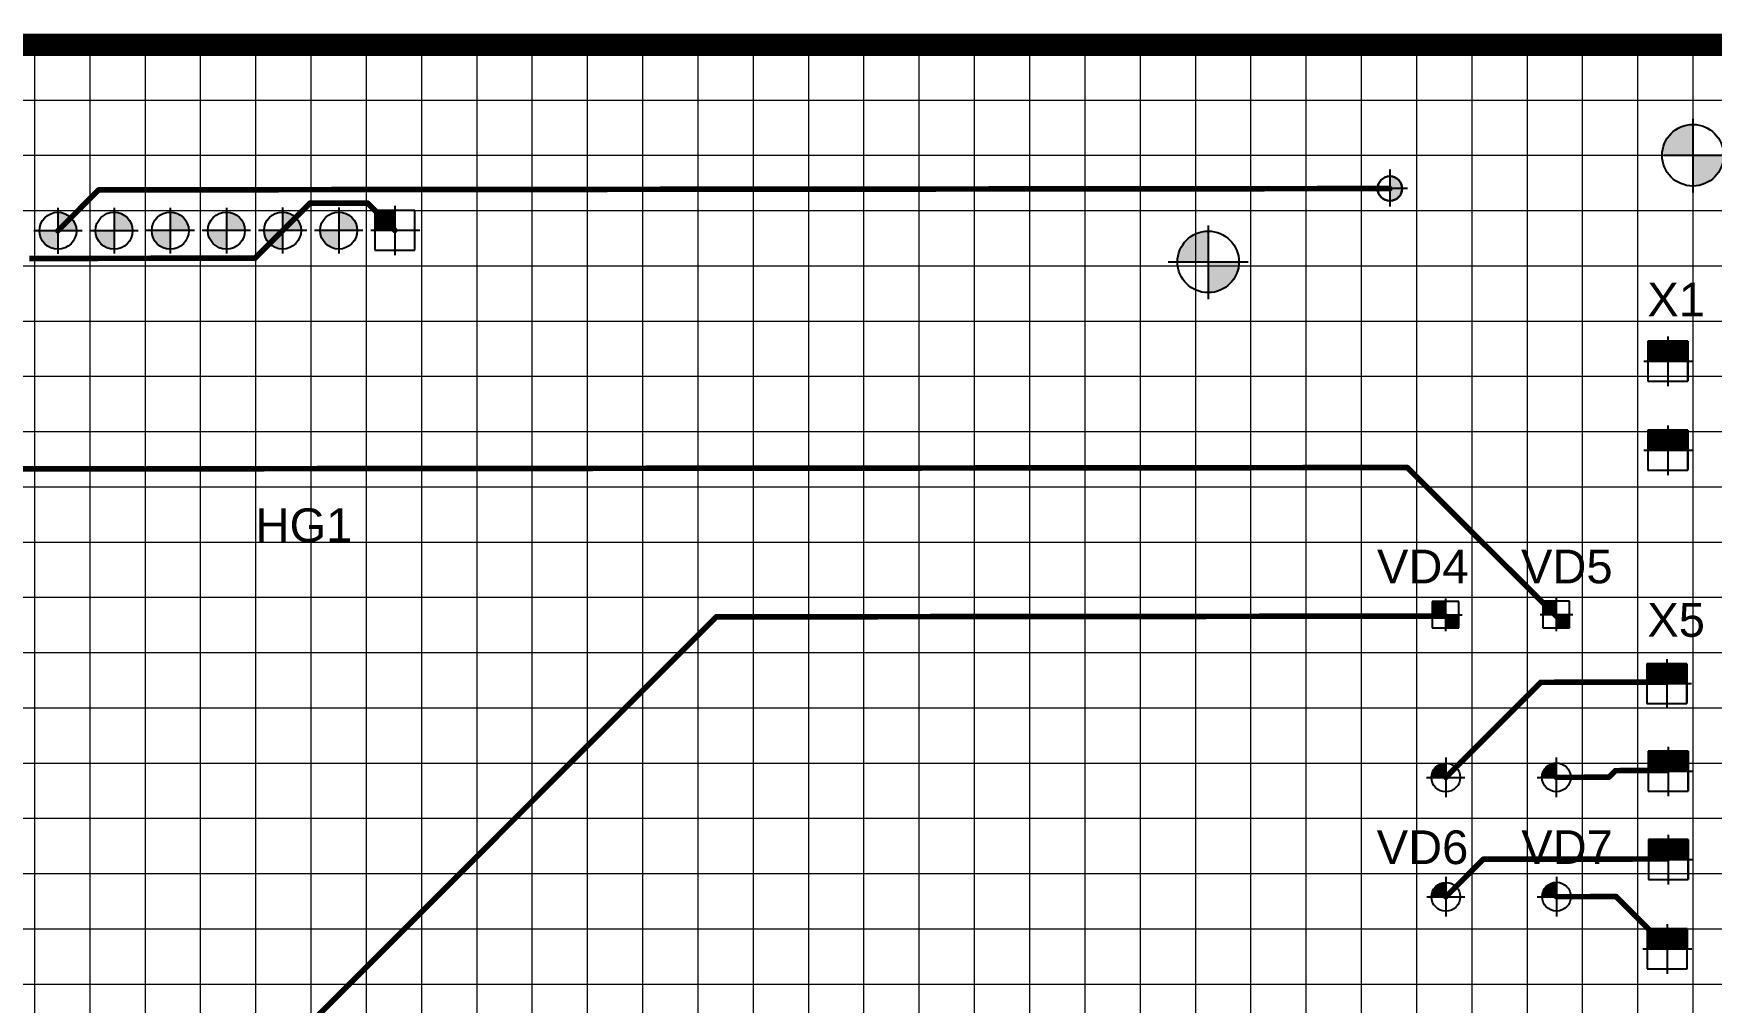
# Model space of a CAD drawing. Header units: millimetres. Extents: x 4478846 to 4492776, y 3796523 to 3799112.
# Drawn here: x 4482213.8 to 4482365.5, y 3798057.3 to 3798145 of the extents above; entities that cross this region are included whole.
import ezdxf

# ---------------------------------------------------------------- set-up
doc = ezdxf.new("R2010")
doc.units = ezdxf.units.MM
doc.linetypes.add('ACAD_ISO08W100', pattern=[36, 24, -3, 6, -3])
doc.layers.get('0').update_dxf_attribs({"lineweight": 25})
for name, color, linetype in [('BottomLayer', 5, 'Continuous'), ('InternalPlane2', 16, 'Continuous'), ('MultiLayer', 9, 'Continuous'), ('TopLayer', 1, 'Continuous'), ('TopOverlay', 2, 'Continuous'), ('Размеры', 7, 'Continuous')]:
    doc.layers.add(name, color=color, linetype=linetype)
for name, color, linetype, lineweight in [('Tonkaya', 3, 'Continuous', 25), ('TXT', 220, 'Continuous', 20), ('тонкая', 7, 'Continuous', 13)]:
    doc.layers.add(name, color=color, linetype=linetype, lineweight=lineweight)
doc.styles.get("Standard").update_dxf_attribs({"font": 'arial.ttf'})

# ---------------------------------------------------------------- blocks, each defined once
blk = doc.blocks.new('*U279')
at = {"layer": 'тонкая'}
blk.add_line((-128, 0), (128, 0), dxfattribs=at)
blk = doc.blocks.new('*U280')
at = {"layer": 'тонкая', "color": 0, "linetype": 'ByBlock', "lineweight": -2, "transparency": 16777216}
for p in [(0, 190), (0, 185), (0, 180), (0, 175), (0, 170), (0, 165), (0, 160), (0, 155), (0, 150), (0, 145), (0, 140), (0, 135), (0, 130), (0, 125), (0, 120), (0, 115), (0, 110), (0, 105)]:
    blk.add_blockref('*U279', p, dxfattribs=at)
blk = doc.blocks.new('*U273')
at = {"layer": 'тонкая'}
blk.add_line((0, 95), (0, -95), dxfattribs=at)
blk = doc.blocks.new('*U274')
at = {"layer": 'тонкая', "color": 0, "linetype": 'ByBlock', "lineweight": -2, "transparency": 16777216}
for p in [(95, 0), (100, 0), (105, 0), (110, 0), (115, 0), (120, 0), (125, 0), (130, 0), (135, 0), (140, 0), (145, 0), (150, 0), (155, 0), (160, 0), (165, 0), (170, 0), (175, 0), (180, 0), (185, 0), (190, 0), (195, 0), (200, 0), (205, 0), (210, 0), (215, 0), (220, 0), (225, 0), (230, 0), (235, 0), (240, 0), (245, 0)]:
    blk.add_blockref('*U273', p, dxfattribs=at)

msp = doc.modelspace()

# ---------------------------------------------------------------- hatches: boundary and pattern name
at = {"layer": 'Tonkaya'}
h = msp.add_hatch(color=7, dxfattribs=at)
h.dxf.hatch_style = 1
h.paths.add_polyline_path([(4482363.85261, 3798136.77403, 0.41421404), (4482361.0686, 3798133.99003), (4482363.85261, 3798133.99003)])
h.paths.add_polyline_path([(4482366.6366, 3798133.99003), (4482363.85261, 3798133.99003), (4482363.85261, 3798131.20603, 0.414213084)])
h = msp.add_hatch(color=7, dxfattribs=at)
h.dxf.hatch_style = 1
h.paths.add_polyline_path([(4482215.97297, 3798128.83421), (4482215.97297, 3798127.15649), (4482217.65069, 3798127.15649, 0.414213562)])
h.paths.add_polyline_path([(4482215.97297, 3798127.15649), (4482214.29525, 3798127.15649, 0.414213562), (4482215.97297, 3798125.47877)])
h = msp.add_hatch(color=7, dxfattribs=at)
h.dxf.hatch_style = 1
h.paths.add_polyline_path([(4482221.05297, 3798128.83937), (4482221.05297, 3798127.16165), (4482222.73069, 3798127.16165, 0.414213562)])
h.paths.add_polyline_path([(4482221.05297, 3798127.16165), (4482219.37525, 3798127.16165, 0.414213562), (4482221.05297, 3798125.48393)])
h = msp.add_hatch(color=7, dxfattribs=at)
h.dxf.hatch_style = 1
h.paths.add_polyline_path([(4482226.13297, 3798128.84453), (4482226.13297, 3798127.16681), (4482227.81069, 3798127.16681, 0.414213562)])
h.paths.add_polyline_path([(4482226.13297, 3798127.16681), (4482224.45525, 3798127.16681, 0.414213562), (4482226.13297, 3798125.48909)])
h = msp.add_hatch(color=7, dxfattribs=at)
h.dxf.hatch_style = 1
h.paths.add_polyline_path([(4482231.21297, 3798128.84968), (4482231.21297, 3798127.17196), (4482232.89069, 3798127.17196, 0.414213562)])
h.paths.add_polyline_path([(4482231.21297, 3798127.17196), (4482229.53525, 3798127.17196, 0.414213562), (4482231.21297, 3798125.49424)])
h = msp.add_hatch(color=7, dxfattribs=at)
h.dxf.hatch_style = 1
h.paths.add_polyline_path([(4482236.29296, 3798128.85484), (4482236.29296, 3798127.17712), (4482237.97068, 3798127.17712, 0.414213562)])
h.paths.add_polyline_path([(4482236.29296, 3798127.17712), (4482234.61524, 3798127.17712, 0.414213562), (4482236.29296, 3798125.4994)])
h = msp.add_hatch(color=7, dxfattribs=at)
h.dxf.hatch_style = 1
h.paths.add_polyline_path([(4482241.37296, 3798128.85484), (4482241.37296, 3798127.17712), (4482243.05068, 3798127.17712, 0.414213562)])
h.paths.add_polyline_path([(4482241.37296, 3798127.17712), (4482239.69524, 3798127.17712, 0.414213562), (4482241.37296, 3798125.4994)])
h = msp.add_hatch(color=7, dxfattribs=at)
h.dxf.hatch_style = 1
h.paths.add_polyline_path([(4482320.01591, 3798127.12611, 0.41421404), (4482317.23191, 3798124.34211), (4482320.01591, 3798124.34211)])
h.paths.add_polyline_path([(4482322.79991, 3798124.34211), (4482320.01591, 3798124.34211), (4482320.01591, 3798121.55811, 0.414213084)])
at = {"layer": 'TXT'}
h = msp.add_hatch(color=0, dxfattribs=at)
h.dxf.hatch_style = 1
h.paths.add_polyline_path([(4482341.50321, 3798078.98468, 0.414213562), (4482340.20242, 3798077.68388), (4482341.50321, 3798077.68388)])
h = msp.add_hatch(color=0, dxfattribs=at)
h.dxf.hatch_style = 1
h.paths.add_polyline_path([(4482351.50329, 3798078.99483, 0.414213562), (4482350.20249, 3798077.69403), (4482351.50329, 3798077.69403)])
h = msp.add_hatch(color=0, dxfattribs=at)
h.dxf.hatch_style = 1
h.paths.add_polyline_path([(4482341.51418, 3798068.1847, 0.414213562), (4482340.21338, 3798066.8839), (4482341.51418, 3798066.8839)])
h = msp.add_hatch(color=0, dxfattribs=at)
h.dxf.hatch_style = 1
h.paths.add_polyline_path([(4482351.51425, 3798068.19485, 0.414213562), (4482350.21345, 3798066.89405), (4482351.51425, 3798066.89405)])
at = {"layer": 'Размеры', "lineweight": 30}
h = msp.add_hatch(color=0, dxfattribs=at)
h.dxf.hatch_style = 1
edge = h.paths.add_edge_path()
edge.add_line((4482337.55791, 3798131.24653), (4482336.44918, 3798130.97641))
edge.add_line((4482336.44918, 3798130.97641), (4482336.44918, 3798129.86672))
edge.add_arc((4482336.56331, 3798130.91037), 1.04987, 263.7592025, 378.6746193)
edge = h.paths.add_edge_path()
edge.add_line((4482336.44918, 3798132.0861), (4482336.44918, 3798130.97641))
edge.add_line((4482336.44918, 3798130.97641), (4482337.55791, 3798131.24653))
edge.add_arc((4482336.37621, 3798130.83785), 1.25038, 19.0774453, 86.6543092)

# ---------------------------------------------------------------- linework, layer by layer
at = {"color": 7, "linetype": 'Continuous'}
for p, q in [((4482246.45357, 3798129.42388), (4482246.45235, 3798124.95099)), ((4482248.25677, 3798129.00601), (4482244.65037, 3798129.00601)), ((4482244.65037, 3798129.00601), (4482244.65037, 3798125.39961)), ((4482248.25677, 3798125.39961), (4482248.25677, 3798129.00601)), ((4482244.27125, 3798127.20281), (4482248.70023, 3798127.20281)), ((4482244.65037, 3798125.39961), (4482248.25677, 3798125.39961)), ((4482363.39943, 3798117.16027), (4482359.79304, 3798117.16027)), ((4482359.79304, 3798117.16027), (4482359.79304, 3798113.55388)), ((4482361.59623, 3798117.57814), (4482361.59501, 3798113.10525)), ((4482363.3992, 3798117.15928), (4482363.39723, 3798113.55289)), ((4482363.39943, 3798113.55388), (4482363.39943, 3798117.16027)), ((4482359.41391, 3798115.35707), (4482363.84289, 3798115.35707)), ((4482359.79304, 3798113.55388), (4482363.39943, 3798113.55388)), ((4482363.39943, 3798109.10803), (4482359.79304, 3798109.10803)), ((4482359.79304, 3798109.10803), (4482359.79304, 3798105.50163)), ((4482361.59623, 3798109.5259), (4482361.59501, 3798105.05301)), ((4482363.3992, 3798109.10704), (4482363.39723, 3798105.50065)), ((4482363.39943, 3798105.50163), (4482363.39943, 3798109.10803)), ((4482359.41391, 3798107.30483), (4482363.84289, 3798107.30483)), ((4482359.79304, 3798105.50163), (4482363.39943, 3798105.50163)), ((4482342.6928, 3798093.613), (4482340.28854, 3798093.613)), ((4482340.28854, 3798093.613), (4482340.28854, 3798091.20874)), ((4482341.49067, 3798093.89158), (4482341.48986, 3798090.90966)), ((4482342.6928, 3798091.20874), (4482342.6928, 3798093.613)), ((4482342.6928, 3798091.20874), (4482342.6928, 3798093.613)), ((4482352.69285, 3798093.62315), (4482350.28859, 3798093.62315)), ((4482350.28859, 3798093.62315), (4482350.28859, 3798091.21889)), ((4482351.49072, 3798093.90173), (4482351.4899, 3798090.91981)), ((4482352.69285, 3798091.21889), (4482352.69285, 3798093.62315)), ((4482352.69285, 3798091.21889), (4482352.69285, 3798093.62315)), ((4482340.03579, 3798092.41087), (4482342.98844, 3798092.41087)), ((4482350.03584, 3798092.42102), (4482352.98849, 3798092.42102)), ((4482340.28854, 3798091.20874), (4482342.6928, 3798091.20874)), ((4482350.28859, 3798091.21889), (4482352.69285, 3798091.21889)), ((4482361.49588, 3798088.39827), (4482361.49466, 3798083.92538)), ((4482363.29908, 3798087.9804), (4482359.69268, 3798087.9804)), ((4482359.69268, 3798087.9804), (4482359.69268, 3798084.37401)), ((4482363.29885, 3798087.97942), (4482363.29688, 3798084.37302)), ((4482363.29908, 3798084.37401), (4482363.29908, 3798087.9804)), ((4482359.31356, 3798086.17721), (4482363.74254, 3798086.17721)), ((4482359.69268, 3798084.37401), (4482363.29908, 3798084.37401)), ((4482363.41996, 3798080.04924), (4482359.81356, 3798080.04924)), ((4482359.81356, 3798080.04924), (4482359.81356, 3798076.44285)), ((4482361.61676, 3798080.46711), (4482361.61554, 3798075.99422)), ((4482363.41973, 3798080.04826), (4482363.41776, 3798076.44186)), ((4482363.41996, 3798076.44285), (4482363.41996, 3798080.04924)), ((4482359.43444, 3798078.24605), (4482363.86342, 3798078.24605)), ((4482359.81356, 3798076.44285), (4482363.41996, 3798076.44285)), ((4482363.43217, 3798072.058), (4482359.82577, 3798072.058)), ((4482359.82577, 3798072.058), (4482359.82577, 3798068.4516)), ((4482361.62897, 3798072.47587), (4482361.62775, 3798068.00298)), ((4482363.43194, 3798072.05701), (4482363.42997, 3798068.45062)), ((4482363.43217, 3798068.4516), (4482363.43217, 3798072.058)), ((4482359.44665, 3798070.2548), (4482363.87563, 3798070.2548)), ((4482359.82577, 3798068.4516), (4482363.43217, 3798068.4516)), ((4482361.52024, 3798064.39833), (4482361.51902, 3798059.92544)), ((4482363.32344, 3798063.98046), (4482359.71704, 3798063.98046)), ((4482359.71704, 3798063.98046), (4482359.71704, 3798060.37407)), ((4482363.32321, 3798063.97948), (4482363.32124, 3798060.37308)), ((4482363.32344, 3798060.37407), (4482363.32344, 3798063.98046)), ((4482359.33792, 3798062.17727), (4482363.7669, 3798062.17727)), ((4482359.71704, 3798060.37407), (4482363.32344, 3798060.37407))]:
    msp.add_line(p, q, dxfattribs=at)
at = {"color": 7}
for points in [[(4482246.45357, 3798127.20281), (4482246.45357, 3798129.00601), (4482244.65037, 3798127.20281), (4482244.65037, 3798129.00601)], [(4482246.45357, 3798127.20281), (4482246.45357, 3798129.00601), (4482244.65037, 3798127.20281), (4482244.65037, 3798129.00601)], [(4482361.59623, 3798115.35707), (4482361.59623, 3798117.16027), (4482359.79304, 3798115.35707), (4482359.79304, 3798117.16027)], [(4482361.59623, 3798115.35707), (4482361.59623, 3798117.16027), (4482359.79304, 3798115.35707), (4482359.79304, 3798117.16027)], [(4482361.59502, 3798115.35707), (4482361.59601, 3798117.16027), (4482363.39822, 3798115.35609), (4482363.3992, 3798117.15928)], [(4482361.59502, 3798115.35707), (4482361.59601, 3798117.16027), (4482363.39822, 3798115.35609), (4482363.3992, 3798117.15928)], [(4482361.59623, 3798107.30483), (4482361.59623, 3798109.10803), (4482359.79304, 3798107.30483), (4482359.79304, 3798109.10803)], [(4482361.59623, 3798107.30483), (4482361.59623, 3798109.10803), (4482359.79304, 3798107.30483), (4482359.79304, 3798109.10803)], [(4482361.59502, 3798107.30483), (4482361.59601, 3798109.10803), (4482363.39822, 3798107.30384), (4482363.3992, 3798109.10704)], [(4482361.59502, 3798107.30483), (4482361.59601, 3798109.10803), (4482363.39822, 3798107.30384), (4482363.3992, 3798109.10704)], [(4482341.49067, 3798092.41087), (4482341.49067, 3798093.613), (4482340.28854, 3798092.41087), (4482340.28854, 3798093.613)], [(4482341.49067, 3798092.41087), (4482341.49067, 3798093.613), (4482340.28854, 3798092.41087), (4482340.28854, 3798093.613)], [(4482351.49072, 3798092.42102), (4482351.49072, 3798093.62315), (4482350.28859, 3798092.42102), (4482350.28859, 3798093.62315)], [(4482351.49072, 3798092.42102), (4482351.49072, 3798093.62315), (4482350.28859, 3798092.42102), (4482350.28859, 3798093.62315)], [(4482341.49067, 3798092.41087), (4482341.49067, 3798091.20874), (4482342.6928, 3798092.41087), (4482342.6928, 3798091.20874)], [(4482341.49067, 3798092.41087), (4482341.49067, 3798091.20874), (4482342.6928, 3798092.41087), (4482342.6928, 3798091.20874)], [(4482351.49072, 3798092.42102), (4482351.49072, 3798091.21889), (4482352.69285, 3798092.42102), (4482352.69285, 3798091.21889)], [(4482351.49072, 3798092.42102), (4482351.49072, 3798091.21889), (4482352.69285, 3798092.42102), (4482352.69285, 3798091.21889)], [(4482361.49588, 3798086.17721), (4482361.49588, 3798087.9804), (4482359.69268, 3798086.17721), (4482359.69268, 3798087.9804)], [(4482361.49588, 3798086.17721), (4482361.49588, 3798087.9804), (4482359.69268, 3798086.17721), (4482359.69268, 3798087.9804)], [(4482361.49467, 3798086.17721), (4482361.49565, 3798087.9804), (4482363.29786, 3798086.17622), (4482363.29885, 3798087.97942)], [(4482361.49467, 3798086.17721), (4482361.49565, 3798087.9804), (4482363.29786, 3798086.17622), (4482363.29885, 3798087.97942)], [(4482361.61676, 3798078.24605), (4482361.61676, 3798080.04924), (4482359.81356, 3798078.24605), (4482359.81356, 3798080.04924)], [(4482361.61676, 3798078.24605), (4482361.61676, 3798080.04924), (4482359.81356, 3798078.24605), (4482359.81356, 3798080.04924)], [(4482361.61555, 3798078.24605), (4482361.61653, 3798080.04924), (4482363.41874, 3798078.24506), (4482363.41973, 3798080.04826)], [(4482361.61555, 3798078.24605), (4482361.61653, 3798080.04924), (4482363.41874, 3798078.24506), (4482363.41973, 3798080.04826)], [(4482361.62897, 3798070.2548), (4482361.62897, 3798072.058), (4482359.82577, 3798070.2548), (4482359.82577, 3798072.058)], [(4482361.62897, 3798070.2548), (4482361.62897, 3798072.058), (4482359.82577, 3798070.2548), (4482359.82577, 3798072.058)], [(4482361.62776, 3798070.2548), (4482361.62874, 3798072.058), (4482363.43095, 3798070.25381), (4482363.43194, 3798072.05701)], [(4482361.62776, 3798070.2548), (4482361.62874, 3798072.058), (4482363.43095, 3798070.25381), (4482363.43194, 3798072.05701)], [(4482361.52024, 3798062.17727), (4482361.52024, 3798063.98046), (4482359.71704, 3798062.17727), (4482359.71704, 3798063.98046)], [(4482361.52024, 3798062.17727), (4482361.52024, 3798063.98046), (4482359.71704, 3798062.17727), (4482359.71704, 3798063.98046)], [(4482361.51903, 3798062.17727), (4482361.52001, 3798063.98046), (4482363.32222, 3798062.17628), (4482363.32321, 3798063.97948)], [(4482361.51903, 3798062.17727), (4482361.52001, 3798063.98046), (4482363.32222, 3798062.17628), (4482363.32321, 3798063.97948)]]:
    msp.add_solid(points, dxfattribs=at)
at = {"layer": 'BottomLayer', "const_width": 0.508}
for points in [[(4482219.66685, 3798130.85788), (4482215.97297, 3798127.15649)], [(4482336.44918, 3798130.97641), (4482219.66685, 3798130.85788)], [(4482238.76888, 3798129.65806), (4482236.29296, 3798127.17712)], [(4482243.97201, 3798129.66334), (4482238.76888, 3798129.65806)], [(4482246.45296, 3798127.18743), (4482243.97201, 3798129.66334)], [(4482236.29296, 3798127.17712), (4482233.79553, 3798124.67461)], [(4482233.79553, 3798124.67461), (4482213.39548, 3798124.65391)], [(4482338.02482, 3798105.73039), (4482212.14482, 3798105.60263)], [(4482351.48847, 3798092.29404), (4482338.02482, 3798105.73039)], [(4482275.51406, 3798092.21693), (4482224.24619, 3798040.84488)], [(4482341.4884, 3798092.28389), (4482275.51406, 3798092.21693)], [(4482350.09451, 3798086.29264), (4482341.50321, 3798077.68388)], [(4482361.49454, 3798086.30421), (4482350.09451, 3798086.29264)], [(4482356.2476, 3798077.69884), (4482351.50329, 3798077.69403)], [(4482356.84704, 3798078.2995), (4482356.2476, 3798077.69884)], [(4482361.50266, 3798078.30423), (4482356.84704, 3798078.2995)], [(4482344.91077, 3798070.2874), (4482341.51418, 3798066.8839)], [(4482361.51078, 3798070.30425), (4482344.91077, 3798070.2874)], [(4482356.91429, 3798066.89953), (4482351.51425, 3798066.89405)], [(4482361.5189, 3798062.30427), (4482356.91429, 3798066.89953)]]:
    msp.add_lwpolyline(points, dxfattribs=at)
at = {"layer": 'BottomLayer', "const_width": 0.254}
for points in [[(4482219.79385, 3798130.858, -1), (4482219.53985, 3798130.85775, -1)], [(4482219.79385, 3798130.858, -1), (4482219.53985, 3798130.85775, -1)], [(4482336.57618, 3798130.97654, -1), (4482336.32218, 3798130.97628, -1)], [(4482238.89588, 3798129.65819, -1), (4482238.64188, 3798129.65793, -1)], [(4482238.89588, 3798129.65819, -1), (4482238.64188, 3798129.65793, -1)], [(4482244.09901, 3798129.66347, -1), (4482243.84501, 3798129.66322, -1)], [(4482244.09901, 3798129.66347, -1), (4482243.84501, 3798129.66322, -1)], [(4482216.09997, 3798127.15662, -1), (4482215.84597, 3798127.15636, -1)], [(4482236.41996, 3798127.17725, -1), (4482236.16596, 3798127.17699, -1)], [(4482236.41996, 3798127.17725, -1), (4482236.16596, 3798127.17699, -1)], [(4482246.57996, 3798127.18756, -1), (4482246.32596, 3798127.1873, -1)], [(4482233.92253, 3798124.67474, -1), (4482233.66853, 3798124.67448, -1)], [(4482233.92253, 3798124.67474, -1), (4482233.66853, 3798124.67448, -1)], [(4482338.15182, 3798105.73052, -1), (4482337.89782, 3798105.73026, -1)], [(4482338.15182, 3798105.73052, -1), (4482337.89782, 3798105.73026, -1)], [(4482275.64106, 3798092.21706, -1), (4482275.38706, 3798092.2168, -1)], [(4482275.64106, 3798092.21706, -1), (4482275.38706, 3798092.2168, -1)], [(4482341.6154, 3798092.28402, -1), (4482341.3614, 3798092.28376, -1)], [(4482351.61547, 3798092.29417, -1), (4482351.36147, 3798092.29391, -1)], [(4482350.22151, 3798086.29276, -1), (4482349.96752, 3798086.29251, -1)], [(4482350.22151, 3798086.29276, -1), (4482349.96752, 3798086.29251, -1)], [(4482361.62154, 3798086.30433, -1), (4482361.36754, 3798086.30408, -1)], [(4482341.63021, 3798077.68401, -1), (4482341.37621, 3798077.68375, -1)], [(4482351.63029, 3798077.69416, -1), (4482351.37629, 3798077.6939, -1)], [(4482356.3746, 3798077.69897, -1), (4482356.1206, 3798077.69871, -1)], [(4482356.3746, 3798077.69897, -1), (4482356.1206, 3798077.69871, -1)], [(4482356.97404, 3798078.29963, -1), (4482356.72004, 3798078.29937, -1)], [(4482356.97404, 3798078.29963, -1), (4482356.72004, 3798078.29937, -1)], [(4482361.62966, 3798078.30435, -1), (4482361.37566, 3798078.3041, -1)], [(4482345.03777, 3798070.28753, -1), (4482344.78377, 3798070.28727, -1)], [(4482345.03777, 3798070.28753, -1), (4482344.78377, 3798070.28727, -1)], [(4482361.63778, 3798070.30437, -1), (4482361.38378, 3798070.30412, -1)], [(4482341.64118, 3798066.88403, -1), (4482341.38718, 3798066.88378, -1)], [(4482351.64125, 3798066.89418, -1), (4482351.38725, 3798066.89393, -1)], [(4482357.04129, 3798066.89966, -1), (4482356.78729, 3798066.89941, -1)], [(4482357.04129, 3798066.89966, -1), (4482356.78729, 3798066.89941, -1)], [(4482361.6459, 3798062.3044, -1), (4482361.3919, 3798062.30414, -1)]]:
    msp.add_lwpolyline(points, format="xyb", close=True, dxfattribs=at)
at = {"layer": 'InternalPlane2', "lineweight": 106, "const_width": 2.032}
msp.add_lwpolyline([(4482118.85261, 3798143.99003), (4482374.85261, 3798143.99003)], dxfattribs=at)
at = {"layer": 'MultiLayer', "color": 0}
for centre in [(4482341.50321, 3798077.68388), (4482351.50329, 3798077.69403), (4482341.51418, 3798066.8839), (4482351.51425, 3798066.89405)]:
    msp.add_circle(centre, 1.3008, dxfattribs=at)
at = {"layer": 'Tonkaya', "color": 7, "lineweight": -2}
for p, q in [((4482363.85261, 3798137.29596), (4482363.85261, 3798130.61436)), ((4482361.23341, 3798133.99003), (4482368.47181, 3798133.99003)), ((4482320.01591, 3798127.64804), (4482320.01591, 3798120.96644)), ((4482316.39671, 3798124.34211), (4482323.63511, 3798124.34211))]:
    msp.add_line(p, q, dxfattribs=at)
at = {"layer": 'Tonkaya', "color": 7}
for p, q in [((4482336.44918, 3798132.69157), (4482336.44918, 3798129.34977)), ((4482338.03717, 3798130.97641), (4482334.80828, 3798130.97641)), ((4482215.97297, 3798129.2302), (4482215.97297, 3798125.08279)), ((4482221.05297, 3798129.23535), (4482221.05297, 3798125.08795)), ((4482226.13297, 3798129.24051), (4482226.13297, 3798125.0931)), ((4482231.21297, 3798129.24566), (4482231.21297, 3798125.09826)), ((4482236.29296, 3798129.25082), (4482236.29296, 3798125.10342)), ((4482241.37296, 3798129.25082), (4482241.37296, 3798125.10342)), ((4482218.16142, 3798127.15649), (4482213.78453, 3798127.15649)), ((4482223.24142, 3798127.16165), (4482218.86453, 3798127.16165)), ((4482228.32141, 3798127.16681), (4482223.94452, 3798127.16681)), ((4482233.40141, 3798127.17196), (4482229.02452, 3798127.17196)), ((4482238.48141, 3798127.17712), (4482234.10452, 3798127.17712)), ((4482243.56141, 3798127.17712), (4482239.18452, 3798127.17712))]:
    msp.add_line(p, q, dxfattribs=at)
for centre, radius in [((4482363.8526, 3798133.99003), 2.784), ((4482215.97297, 3798127.15649), 1.67772), ((4482221.05297, 3798127.16165), 1.67772), ((4482226.13297, 3798127.16681), 1.67772), ((4482231.21297, 3798127.17196), 1.67772), ((4482236.29296, 3798127.17712), 1.67772), ((4482241.37296, 3798127.17712), 1.67772), ((4482320.01591, 3798124.34211), 2.784)]:
    msp.add_circle(centre, radius, dxfattribs=at)
at = {"layer": 'TopLayer', "color": 0, "linetype": 'ACAD_ISO08W100'}
for p, q in [((4482341.50321, 3798079.48153), (4482341.50321, 3798075.88623)), ((4482351.50329, 3798079.49168), (4482351.50329, 3798075.89638)), ((4482339.77416, 3798077.68388), (4482343.23227, 3798077.68388)), ((4482349.77423, 3798077.69403), (4482353.23235, 3798077.69403)), ((4482341.51418, 3798068.68155), (4482341.51418, 3798065.08626)), ((4482351.51425, 3798068.6917), (4482351.51425, 3798065.0964)), ((4482339.78512, 3798066.8839), (4482343.24323, 3798066.8839)), ((4482349.78519, 3798066.89405), (4482353.24331, 3798066.89405))]:
    msp.add_line(p, q, dxfattribs=at)
at = {"layer": 'TopLayer', "color": 0, "lineweight": 30}
msp.add_circle((4482336.44918, 3798130.97641), 1.10969, dxfattribs=at)

# ---------------------------------------------------------------- block references
at = {"layer": 'тонкая'}
for name, p in [('*U280', (4482246.85261, 3797953.99003)), ('*U274', (4482118.85261, 3798048.99003))]:
    msp.add_blockref(name, p, dxfattribs=at)

# ---------------------------------------------------------------- texts
at = {"layer": 'TopOverlay'}
for s, p in [('X1', (4482359.73801, 3798119.40999)), ('HG1', (4482233.85261, 3798098.99003)), ('VD4', (4482335.28603, 3798095.2509)), ('VD5', (4482348.3105, 3798095.2509)), ('X5', (4482359.73801, 3798090.40999)), ('VD6', (4482335.25683, 3798069.8433)), ('VD7', (4482348.3321, 3798069.8573))]:
    msp.add_text(s, height=3.048, dxfattribs=at).set_placement(p)

doc.saveas('drawing.dxf')
